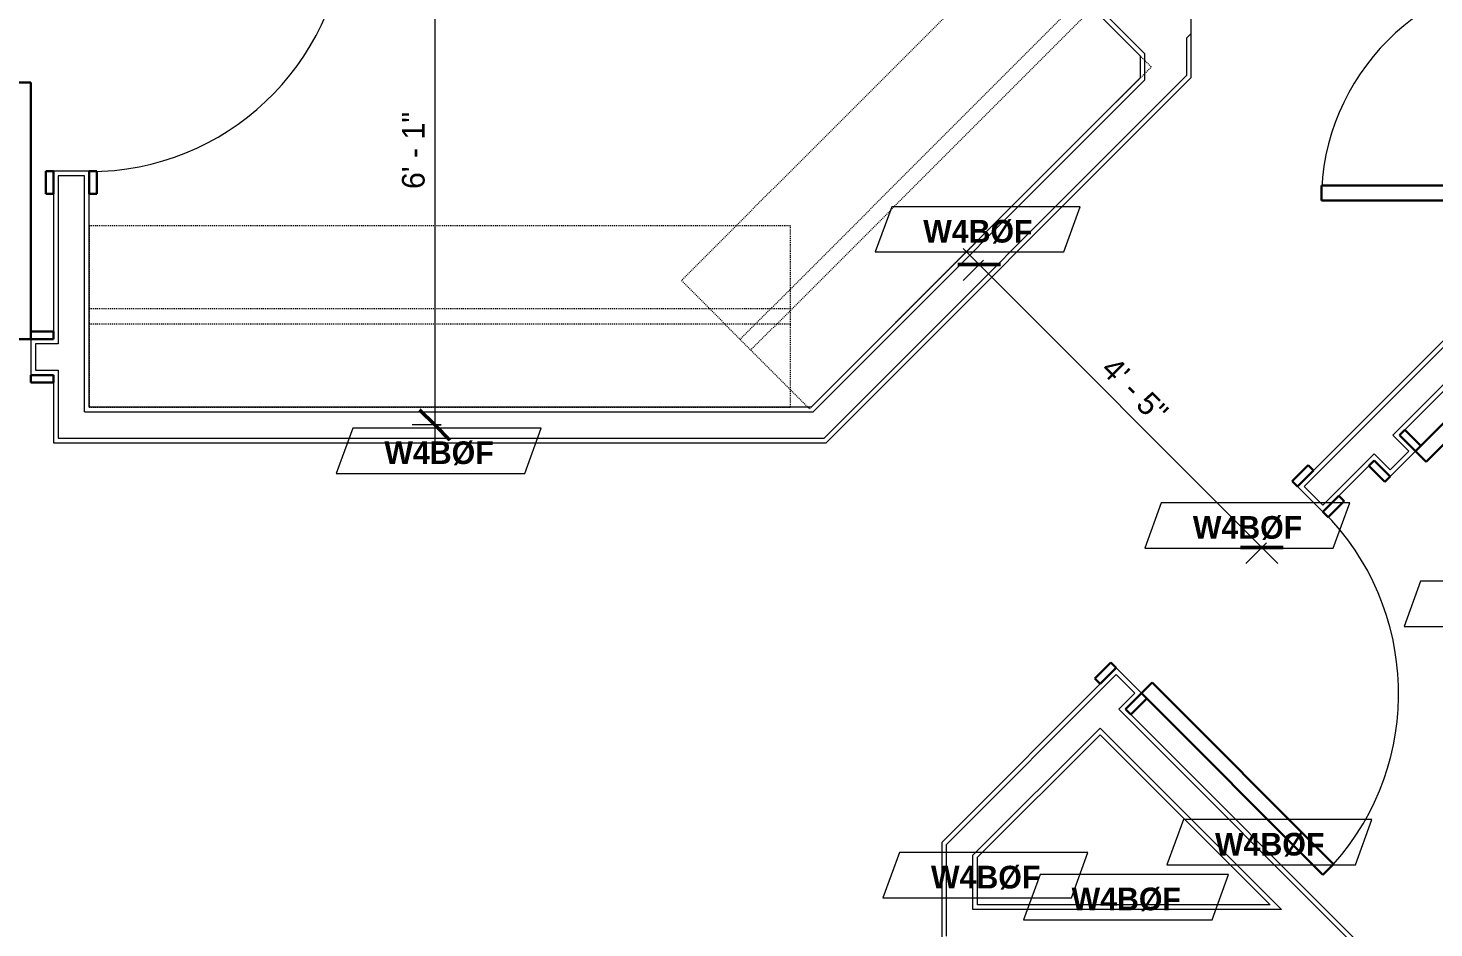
# Model space of a CAD drawing. Header units: inches. Extents: x -4010 to -1814, y 9846 to 12241.
# Drawn here: x -3663.1 to -3476.9, y 10132 to 10251.2 of the extents above; entities that cross this region are included whole.
import ezdxf

# ---------------------------------------------------------------- set-up
doc = ezdxf.new("R2010")
doc.units = ezdxf.units.IN
doc.header["$MEASUREMENT"] = 0
doc.linetypes.add('Dash', pattern=[0.25, 0.125, -0.125])
for name, color, linetype, lineweight in [('A-ANNO-DIMS', 211, 'Continuous', 9), ('A-ANNO-DIMS-32', 211, 'Continuous', 9), ('A-DOOR-3', 31, 'Continuous', 9), ('A-DOOR-4', 31, 'Continuous', 30), ('A-DOOR-FRAM-3', 31, 'Continuous', 30), ('A-WALL', 113, 'Continuous', 18), ('A-WALL-3', 113, 'Continuous', 9), ('A-WALL-IDEN', 211, 'Continuous', 9), ('I-WALL-4', 2, 'Continuous', 9), ('Q-CASE', 31, 'Continuous', 9), ('Q-CASE-HDLN', 31, 'Dash', 9)]:
    doc.layers.add(name, color=color, linetype=linetype, lineweight=lineweight)
doc.styles.add('Century Gothic', font='ufonts.com_century-gothic.ttf', dxfattribs={"height": 3})
doc.styles.add('Century Gothic_B_1', font='GOTHICB.TTF', dxfattribs={"height": 3})
doc.dimstyles.new('OD_1__HACK_2', dxfattribs={"dimscale": 12, "dimtxt": 3.132505, "dimasz": 0.333333, "dimexe": 0.25, "dimexo": 0.166667, "dimgap": 0.041667, "dimtad": 1, "dimdec": 4, "dimrnd": 0.0625, "dimzin": 3, "dimdsep": 46, "dimlunit": 4, "dimtxsty": 'Century Gothic', "dimblk1": 'OBLIQUE', "dimblk2": 'OBLIQUE', "dimsah": 1, "dimcen": 0.09, "dimdle": 0.25, "dimazin": 0, "dimtfac": 1, "dimtdec": 4, "dimtix": 1, "dimtmove": 0, "dimatfit": 3, "dimfxl": 1, "dimtvp": 1, "dimtfill": 1, "dimfrac": 2, "dimtolj": 1, "dimtzin": 0, "dimarcsym": 2})

# ---------------------------------------------------------------- blocks, each defined once
blk = doc.blocks.new('SWING - SINGLE - FLUSH - 2-10 x 6-8 - PRIVACY-3199407-UNIT PLANS - 2ND _ 3RD FLOOR')
at = {"layer": 'A-DOOR-3'}
blk.add_arc((17, 2.37), 34.07, 93.3657, 180, dxfattribs=at)
at = {"layer": 'A-DOOR-4'}
for p, q in [((15, 2.37), (15, 36.38)), ((17, 36.38), (15, 36.38)), ((17, 2.37), (17, 36.38)), ((17, 2.37), (15, 2.37))]:
    blk.add_line(p, q, dxfattribs=at)
at = {"layer": 'A-DOOR-FRAM-3'}
for p, q in [((-17, 3.37), (-20, 3.37)), ((-20, 3.37), (-20, 2.37)), ((-20, 2.37), (-17, 2.37)), ((-17, 2.37), (-17, 3.37)), ((20, 3.37), (17, 3.37)), ((17, 3.37), (17, 2.37)), ((17, 2.37), (20, 2.37)), ((20, 2.37), (20, 3.37)), ((-17, -2.38), (-20, -2.38)), ((-20, -2.38), (-20, -3.38)), ((-20, -3.38), (-17, -3.38)), ((-17, -3.38), (-17, -2.38)), ((20, -2.38), (17, -2.38)), ((17, -2.38), (17, -3.38)), ((17, -3.38), (20, -3.38)), ((20, -3.38), (20, -2.38))]:
    blk.add_line(p, q, dxfattribs=at)
blk = doc.blocks.new('SWING - SINGLE - FLUSH - 2-10 x 6-8 - PASSAGE-3199423-UNIT PLANS - 2ND _ 3RD FLOOR')
at = {"layer": 'A-DOOR-3'}
blk.add_arc((17, -2.37), 34.07, 180, 266.6343, dxfattribs=at)
at = {"layer": 'A-DOOR-4'}
for p, q in [((15, -2.37), (15, -36.38)), ((17, -2.37), (15, -2.37)), ((17, -2.37), (17, -36.38)), ((17, -36.38), (15, -36.38))]:
    blk.add_line(p, q, dxfattribs=at)
at = {"layer": 'A-DOOR-FRAM-3'}
for p, q in [((-20, 2.38), (-20, 3.38)), ((-20, 3.38), (-17, 3.38)), ((-17, 2.38), (-20, 2.38)), ((-17, 3.38), (-17, 2.38)), ((17, 2.38), (17, 3.38)), ((17, 3.38), (20, 3.38)), ((20, 2.38), (17, 2.38)), ((20, 3.38), (20, 2.38)), ((-20, -2.37), (-17, -2.37)), ((-20, -3.37), (-20, -2.37)), ((-17, -3.37), (-20, -3.37)), ((-17, -2.37), (-17, -3.37)), ((17, -2.37), (20, -2.37)), ((17, -3.37), (17, -2.37)), ((20, -3.37), (17, -3.37)), ((20, -2.37), (20, -3.37))]:
    blk.add_line(p, q, dxfattribs=at)
blk = doc.blocks.new('OD_CW_Closet - OD_CW_Closet-3851051-UNIT PLANS - 2ND _ 3RD FLOOR')
at = {"layer": 'Q-CASE-HDLN'}
for p, q in [((64.78, 24), (0.74, 24)), ((0.74, 24), (0.74, 0)), ((64.78, 0), (64.78, 24)), ((0.74, 13), (64.78, 13)), ((0.74, 11), (64.78, 11)), ((0.74, 0), (64.78, 0))]:
    blk.add_line(p, q, dxfattribs=at)
blk = doc.blocks.new('OD_CW_Closet - OD_CW_Closet-3845043-UNIT PLANS - 2ND _ 3RD FLOOR')
at = {"layer": 'Q-CASE-HDLN'}
for p, q in [((93.63, 24), (0.74, 24)), ((0.74, 24), (0.74, 0)), ((93.63, 0), (93.63, 24)), ((0.74, 13), (93.63, 13)), ((0.74, 11), (93.63, 11)), ((0.74, 0), (93.63, 0))]:
    blk.add_line(p, q, dxfattribs=at)
blk = doc.blocks.new('SWING - DOUBLE - FLUSH - 5-0 x 6-8 - DUMMY-3700318-UNIT PLANS - 2ND _ 3RD FLOOR')
at = {"layer": 'A-DOOR-3'}
for p, q in [((-33, 2.375), (-33, 3.375)), ((-33, 3.375), (-30, 3.375)), ((-30, 2.375), (-33, 2.375)), ((-30, 3.375), (-30, 2.375)), ((30, 2.375), (30, 3.375)), ((30, 3.375), (33, 3.375)), ((33, 2.375), (30, 2.375)), ((33, 3.375), (33, 2.375)), ((-33, -2.375), (-30, -2.375)), ((-33, -3.375), (-33, -2.375)), ((-30, -3.375), (-33, -3.375)), ((-30, -2.375), (-30, -3.375)), ((30, -2.375), (33, -2.375)), ((30, -3.375), (30, -2.375)), ((33, -3.375), (30, -3.375)), ((33, -2.375), (33, -3.375))]:
    blk.add_line(p, q, dxfattribs=at)
for centre, start, end in [((-30, -2.375), 270, 0), ((30, -2.375), 180, 270)]:
    blk.add_arc(centre, 30, start, end, dxfattribs=at)
at = {"layer": 'A-DOOR-4'}
for p, q in [((-28, -2.375), (-30, -2.375)), ((-30, -3.375), (-30, -32.375)), ((-28, -32.375), (-28, -2.375)), ((28, -2.375), (30, -2.375)), ((28, -32.375), (28, -2.375)), ((30, -3.375), (30, -32.375)), ((-30, -32.375), (-28, -32.375)), ((30, -32.375), (28, -32.375))]:
    blk.add_line(p, q, dxfattribs=at)
blk = doc.blocks.new('SWING - SINGLE - FLUSH - 2-10 x 6-8 - PRIVACY-3199405-UNIT PLANS - 2ND _ 3RD FLOOR')
at = {"layer": 'A-DOOR-3'}
blk.add_arc((17, -2.37), 34.07, 180, 266.6343, dxfattribs=at)
at = {"layer": 'A-DOOR-4'}
for p, q in [((15, -2.37), (15, -36.38)), ((17, -2.37), (15, -2.37)), ((17, -2.37), (17, -36.38)), ((17, -36.38), (15, -36.38))]:
    blk.add_line(p, q, dxfattribs=at)
at = {"layer": 'A-DOOR-FRAM-3'}
for p, q in [((-20, 2.38), (-20, 3.38)), ((-20, 3.38), (-17, 3.38)), ((-17, 2.38), (-20, 2.38)), ((-17, 3.38), (-17, 2.38)), ((17, 2.38), (17, 3.38)), ((17, 3.38), (20, 3.38)), ((20, 2.38), (17, 2.38)), ((20, 3.38), (20, 2.38)), ((-20, -2.37), (-17, -2.37)), ((-20, -3.37), (-20, -2.37)), ((-17, -3.37), (-20, -3.37)), ((-17, -2.37), (-17, -3.37)), ((17, -2.37), (20, -2.37)), ((17, -3.37), (17, -2.37)), ((20, -3.37), (17, -3.37)), ((20, -2.37), (20, -3.37))]:
    blk.add_line(p, q, dxfattribs=at)
blk = doc.blocks.new('DIMBLOCK117-UNIT PLANS - 2ND _ 3RD FLOOR')
at = {"layer": 'A-ANNO-DIMS-32'}
for p, q in [((-3539.26, 10221.97), (-3497.54, 10180.25)), ((-3536.55, 10220.44), (-3539.26, 10217.73)), ((-3537.14, 10219.85), (-3536.55, 10220.44)), ((-3499.07, 10182.96), (-3501.78, 10180.25)), ((-3499.66, 10182.37), (-3499.07, 10182.96))]:
    blk.add_line(p, q, dxfattribs=at)
at = {"layer": 'A-ANNO-DIMS-32', "lineweight": 50}
for p, q in [((-3537.14, 10219.85), (-3539.96, 10219.85)), ((-3537.14, 10219.85), (-3534.31, 10219.85)), ((-3499.66, 10182.37), (-3502.49, 10182.37)), ((-3499.66, 10182.37), (-3496.83, 10182.37))]:
    blk.add_line(p, q, dxfattribs=at)
at = {"layer": 'A-ANNO-DIMS-32', "color": 0, "insert": (-3519.03, 10207.89), "char_height": 3, "width": 12.5897, "attachment_point": 1, "rotation": 315, "line_spacing_factor": 0.984502, "style": 'Century Gothic', "bg_fill": 3, "box_fill_scale": 1.25, "bg_fill_color": 256, "bg_fill_true_color": 13158600, "bg_fill_transparency": 0}
blk.add_mtext('4\' - 5"', dxfattribs=at)
blk = doc.blocks.new('_Oblique')
at = {"color": 0, "linetype": 'ByBlock', "lineweight": -2}
blk.add_line((-0.5, -0.5), (0.5, 0.5), dxfattribs=at)
blk = doc.blocks.new('DIMBLOCK119-UNIT PLANS - 2ND _ 3RD FLOOR')
at = {"layer": 'A-ANNO-DIMS-32', "lineweight": 50}
for p, q in [((-3609.26, 10271.59), (-3611.26, 10273.59)), ((-3609.26, 10271.59), (-3607.26, 10269.59)), ((-3609.26, 10198.59), (-3611.26, 10200.59)), ((-3609.26, 10198.59), (-3607.26, 10196.59))]:
    blk.add_line(p, q, dxfattribs=at)
at = {"layer": 'A-ANNO-DIMS-32'}
for p, q in [((-3608.43, 10271.59), (-3612.26, 10271.59)), ((-3609.26, 10271.59), (-3609.26, 10195.59)), ((-3609.26, 10271.59), (-3608.43, 10271.59)), ((-3608.43, 10198.59), (-3612.26, 10198.59)), ((-3609.26, 10198.59), (-3608.43, 10198.59))]:
    blk.add_line(p, q, dxfattribs=at)
at = {"layer": 'A-ANNO-DIMS-32', "color": 0, "insert": (-3613.6, 10229.84), "char_height": 3, "width": 12.5897, "attachment_point": 1, "rotation": 90, "line_spacing_factor": 0.984502, "style": 'Century Gothic', "bg_fill": 3, "box_fill_scale": 1.25, "bg_fill_color": 256, "bg_fill_true_color": 13158600, "bg_fill_transparency": 0}
blk.add_mtext('6\' - 1"', dxfattribs=at)
blk = doc.blocks.new('Wall Tag - Arch Wall-3956453-UNIT PLANS - 2ND _ 3RD FLOOR')
at = {"layer": 'A-WALL-IDEN'}
for p, q in [((-0.3561, 0.0937), (-0.4244, -0.0937)), ((0.4244, 0.0937), (-0.3561, 0.0937)), ((0.3561, -0.0937), (0.4244, 0.0937)), ((-0.4244, -0.0937), (0.3561, -0.0937))]:
    blk.add_line(p, q, dxfattribs=at)

msp = doc.modelspace()

# ---------------------------------------------------------------- linework, layer by layer
at = {"layer": 'A-WALL'}
for p, q in [((-3537.25398, 10269.8394), (-3515.15554, 10247.74096)), ((-3509.03054, 10250.43137), (-3509.65554, 10249.80637)), ((-3509.65554, 10249.80637), (-3509.65554, 10244.85663)), ((-3515.15554, 10244.30637), (-3515.15554, 10247.74096)), ((-3557.67277, 10196.8394), (-3509.65554, 10244.85663)), ((-3559.12251, 10200.3394), (-3515.15554, 10244.30637)), ((-3659.15554, 10231.5894), (-3659.15554, 10209.3394)), ((-3655.65554, 10231.5894), (-3659.15554, 10231.5894)), ((-3655.65554, 10200.3394), (-3655.65554, 10231.5894)), ((-3461.15554, 10223.35305), (-3494.05407, 10190.45452)), ((-3482.29842, 10197.26042), (-3456.51945, 10223.0394)), ((-3662.15554, 10209.3394), (-3662.15554, 10205.8394)), ((-3659.15554, 10209.3394), (-3662.15554, 10209.3394)), ((-3662.15554, 10205.8394), (-3659.15554, 10205.8394)), ((-3659.15554, 10205.8394), (-3659.15554, 10196.8394)), ((-3655.65554, 10200.3394), (-3559.12251, 10200.3394)), ((-3659.15554, 10196.8394), (-3557.67277, 10196.8394)), ((-3480.1771, 10195.1391), (-3482.29842, 10197.26042)), ((-3491.5792, 10187.97964), (-3484.7733, 10194.78555)), ((-3484.7733, 10194.78555), (-3482.65198, 10192.66423)), ((-3482.65198, 10192.66423), (-3480.1771, 10195.1391)), ((-3494.05407, 10190.45452), (-3491.5792, 10187.97964)), ((-3541.45952, 10143.04907), (-3518.97959, 10165.529)), ((-3516.50471, 10163.05413), (-3518.97959, 10165.529)), ((-3518.62603, 10160.93281), (-3516.50471, 10163.05413)), ((-3480.97374, 10123.28051), (-3518.62603, 10160.93281)), ((-3537.95952, 10141.59932), (-3521.10091, 10158.45794)), ((-3497.04596, 10134.40299), (-3521.10091, 10158.45794)), ((-3541.45952, 10130.90299), (-3541.45952, 10143.04907)), ((-3537.95952, 10134.40299), (-3537.95952, 10141.59932)), ((-3497.04596, 10134.40299), (-3537.95952, 10134.40299))]:
    msp.add_line(p, q, dxfattribs=at)
at = {"layer": 'A-WALL-3'}
for p, q in [((-3509.03054, 10244.59774), (-3509.03054, 10344.1519)), ((-3515.78054, 10247.48207), (-3515.78054, 10244.56526)), ((-3515.78054, 10244.56526), (-3559.3814, 10200.9644)), ((-3557.41388, 10196.2144), (-3509.03054, 10244.59774)), ((-3659.78054, 10232.2144), (-3659.78054, 10209.9644)), ((-3655.03054, 10232.2144), (-3659.78054, 10232.2144)), ((-3655.03054, 10200.9644), (-3655.03054, 10232.2144)), ((-3461.78054, 10223.61194), (-3494.93796, 10190.45452)), ((-3481.41454, 10197.26042), (-3456.26056, 10222.4144)), ((-3659.78054, 10209.9644), (-3662.78054, 10209.9644)), ((-3662.78054, 10209.9644), (-3662.78054, 10205.2144)), ((-3662.78054, 10205.2144), (-3659.78054, 10205.2144)), ((-3659.78054, 10205.2144), (-3659.78054, 10196.2144)), ((-3559.3814, 10200.9644), (-3655.03054, 10200.9644)), ((-3659.78054, 10196.2144), (-3557.41388, 10196.2144)), ((-3479.29322, 10195.1391), (-3481.41454, 10197.26042)), ((-3482.65198, 10191.78034), (-3479.29322, 10195.1391)), ((-3491.5792, 10187.09576), (-3484.7733, 10193.90166)), ((-3484.7733, 10193.90166), (-3482.65198, 10191.78034)), ((-3494.93796, 10190.45452), (-3491.5792, 10187.09576)), ((-3518.97959, 10166.41289), (-3542.08452, 10143.30795)), ((-3515.62083, 10163.05413), (-3518.97959, 10166.41289)), ((-3517.74215, 10160.93281), (-3515.62083, 10163.05413)), ((-3480.34874, 10123.5394), (-3517.74215, 10160.93281)), ((-3537.33452, 10141.34044), (-3521.10091, 10157.57405)), ((-3521.10091, 10157.57405), (-3498.55485, 10135.02799)), ((-3542.08452, 10143.30795), (-3542.08452, 10130.27799)), ((-3537.33452, 10135.02799), (-3537.33452, 10141.34044)), ((-3498.55485, 10135.02799), (-3537.33452, 10135.02799))]:
    msp.add_line(p, q, dxfattribs=at)
at = {"layer": 'I-WALL-4'}
msp.add_line((-3537.51286, 10269.2144), (-3515.78054, 10247.48207), dxfattribs=at)

# ---------------------------------------------------------------- block references
at = {"layer": 'A-DOOR-3'}
for name, p, rotation in [('SWING - DOUBLE - FLUSH - 5-0 x 6-8 - DUMMY-3700318-UNIT PLANS - 2ND _ 3RD FLOOR', (-3459.40554, 10258.3144), 270.0000000000007), ('SWING - SINGLE - FLUSH - 2-10 x 6-8 - PASSAGE-3199423-UNIT PLANS - 2ND _ 3RD FLOOR', (-3657.40554, 10249.2144), 90.0000000000039), ('SWING - SINGLE - FLUSH - 2-10 x 6-8 - PRIVACY-3199405-UNIT PLANS - 2ND _ 3RD FLOOR', (-3468.95178, 10181.43891), 135.0000000000005), ('SWING - SINGLE - FLUSH - 2-10 x 6-8 - PRIVACY-3199407-UNIT PLANS - 2ND _ 3RD FLOOR', (-3505.27939, 10176.75432), 225.0000000000032)]:
    msp.add_blockref(name, p, dxfattribs=dict(at, rotation=rotation))
msp.add_blockref('SWING - SINGLE - FLUSH - 2-10 x 6-8 - PRIVACY-3199407-UNIT PLANS - 2ND _ 3RD FLOOR', (-3679.78054, 10207.5894), dxfattribs=at)
at = {"layer": 'A-WALL-IDEN', "xscale": 31.99999999999999, "yscale": 31.99999999999999, "zscale": 31.99999999999999}
for p in [(-3467.24, 10174.89332), (-3498.65573, 10143.32144), (-3536.2915, 10138.96114), (-3517.65964, 10136.07101)]:
    msp.add_blockref('Wall Tag - Arch Wall-3956453-UNIT PLANS - 2ND _ 3RD FLOOR', p, dxfattribs=at)
at = {"layer": 'Q-CASE'}
for name, p, rotation in [('OD_CW_Closet - OD_CW_Closet-3851051-UNIT PLANS - 2ND _ 3RD FLOOR', (-3530.77106, 10263.51586), 225.000000000003), ('OD_CW_Closet - OD_CW_Closet-3845043-UNIT PLANS - 2ND _ 3RD FLOOR', (-3561.40248, 10224.9644), 180)]:
    msp.add_blockref(name, p, dxfattribs=dict(at, rotation=rotation))

# ---------------------------------------------------------------- texts
at = {"layer": 'A-WALL-IDEN', "char_height": 3, "width": 17.372, "attachment_point": 1, "style": 'Century Gothic_B_1'}
for insert in [(-3505.87165, 10144.56897), (-3543.50743, 10140.20867), (-3524.87556, 10137.31854)]:
    msp.add_mtext('W4BØF', dxfattribs=dict(at, insert=insert))

# ---------------------------------------------------------------- next in the draw order: dimensions: what is measured, and where the dimension line sits
at = {"layer": 'A-ANNO-DIMS'}
for base, p1, p2, angle, override, picture, middle in [((-3609.25904, 10198.5894), (-3606.43061, 10271.5894), (-3606.43061, 10198.5894), 90, {"dimpost": '<>', "dimfxl": 73}, 'DIMBLOCK119-UNIT PLANS - 2ND _ 3RD FLOOR', (-3611.3345, 10235.0894)), ((-3499.65964, 10182.37408), (-3535.1363, 10221.85074), (-3497.65964, 10184.37408), 315, {"dimpost": '<>', "dimfxl": 53}, 'DIMBLOCK117-UNIT PLANS - 2ND _ 3RD FLOOR', (-3516.93039, 10202.57998))]:
    dim = msp.add_linear_dim(base=base, p1=p1, p2=p2, angle=angle, dimstyle='OD_1__HACK_2', override=override, dxfattribs=at)
    dim.commit()
    dim.dimension.update_dxf_attribs({"geometry": picture, "text_midpoint": middle})

# ---------------------------------------------------------------- next in the draw order: block references
at = {"layer": 'A-WALL-IDEN', "xscale": 31.99999999999999, "yscale": 31.99999999999999, "zscale": 31.99999999999999}
for p in [(-3537.31849, 10224.50235), (-3608.71837, 10195.17138), (-3501.59099, 10185.27653)]:
    msp.add_blockref('Wall Tag - Arch Wall-3956453-UNIT PLANS - 2ND _ 3RD FLOOR', p, dxfattribs=at)

# ---------------------------------------------------------------- next in the draw order: texts
at = {"layer": 'A-WALL-IDEN', "char_height": 3, "width": 17.372, "attachment_point": 1, "style": 'Century Gothic_B_1'}
for insert in [(-3544.53441, 10225.74988), (-3615.93429, 10196.41891), (-3508.80691, 10186.52406)]:
    msp.add_mtext('W4BØF', dxfattribs=dict(at, insert=insert))

doc.saveas('drawing.dxf')
